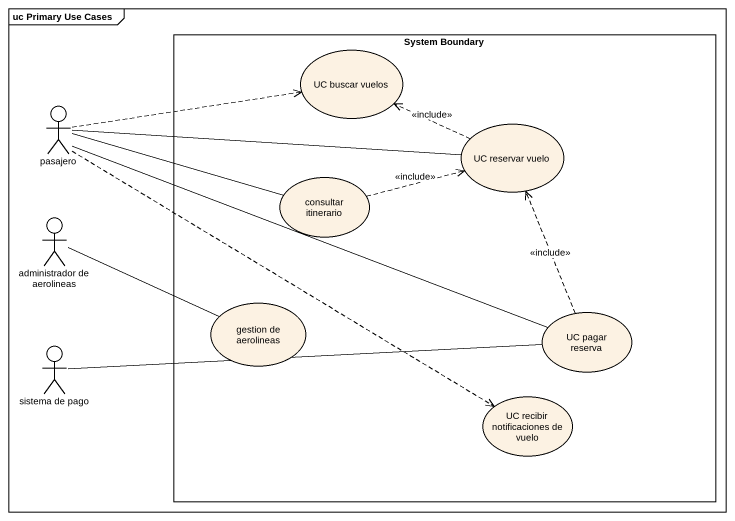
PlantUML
@startuml
mainframe uc Primary Use Cases
rectangle "System Boundary" as System_Boundary {
  usecase "UC buscar vuelos" as UC_buscar_vuelos
  usecase "UC reservar vuelo" as UC_reservar_vuelo
  usecase "consultar itinerario" as consultar_itinerario
  usecase "gestion de aerolineas" as gestion_de_aerolineas
  usecase "UC pagar reserva" as UC_pagar_reserva
  usecase "UC recibir notificaciones de vuelo" as UC_recibir_notificaciones
}
actor pasajero
actor "administrador de aerolineas" as administrador_de_aerolineas
actor "sistema de pago" as sistema_de_pago
pasajero .right.> UC_buscar_vuelos
pasajero -right- UC_reservar_vuelo
pasajero -right- consultar_itinerario
pasajero -right- UC_pagar_reserva
pasajero .right.> UC_recibir_notificaciones
UC_reservar_vuelo .left.> UC_buscar_vuelos : <<include>>
consultar_itinerario .right.> UC_reservar_vuelo : <<include>>
administrador_de_aerolineas -right- gestion_de_aerolineas
UC_pagar_reserva .up.> UC_reservar_vuelo : <<include>>
sistema_de_pago -right- UC_pagar_reserva
@enduml
